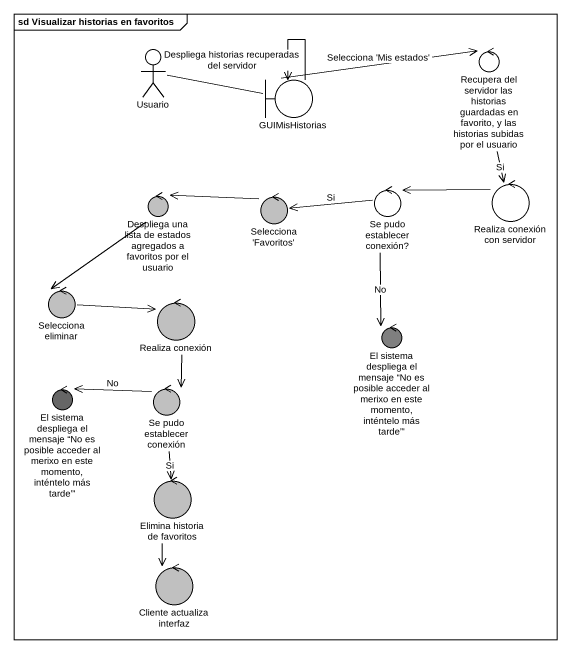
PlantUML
@startuml
mainframe sd Visualizar historias en favoritos
actor Usuario
boundary GUIMisHistorias
control "Recupera del servidor las historias guardadas en favorito, y las historias subidas por el usuario" as Recupera_del_servidor_las
control "Despliega una lista de estados agregados a favoritos por el usuario" as Despliega_una_lista_de #C0C0C0
control "Se pudo establecer conexión?" as Se_pudo_establecer_conexión
control "Realiza conexión con servidor" as Realiza_conexión_con
control "Selecciona 'Favoritos'" as Selecciona_Favoritos #C0C0C0
control "Selecciona eliminar" as Selecciona_eliminar #C0C0C0
control "Realiza conexión" as Realiza_conexión #C0C0C0
control "El sistema despliega el mensaje “No es posible acceder al merixo en este momento, inténtelo más tarde”'" as El_sistema_despliega_el #7F7F7F
control "El sistema despliega el mensaje “No es posible acceder al merixo en este momento, inténtelo más tarde”'" as El_sistema_despliega_el_2 #666666
control "Se pudo establecer conexión" as Se_pudo_establecer_conexión_2 #C0C0C0
control "Elimina historia de favoritos" as Elimina_historia_de #C0C0C0
control "Cliente actualiza interfaz" as Cliente_actualiza_interfaz #C0C0C0
Usuario -right- GUIMisHistorias
GUIMisHistorias --> GUIMisHistorias : Despliega historias recuperadas del servidor
GUIMisHistorias -right-> Recupera_del_servidor_las : Selecciona 'Mis estados'
Recupera_del_servidor_las --> Realiza_conexión_con : Si
Despliega_una_lista_de --> Selecciona_eliminar
Se_pudo_establecer_conexión -left-> Selecciona_Favoritos : Si
Se_pudo_establecer_conexión --> El_sistema_despliega_el : No
Realiza_conexión_con -left-> Se_pudo_establecer_conexión
Selecciona_Favoritos -left-> Despliega_una_lista_de
Selecciona_eliminar -right-> Realiza_conexión
Realiza_conexión --> Se_pudo_establecer_conexión_2
Se_pudo_establecer_conexión_2 -left-> El_sistema_despliega_el_2 : No
Se_pudo_establecer_conexión_2 --> Elimina_historia_de : Si
Elimina_historia_de --> Cliente_actualiza_interfaz
@enduml
